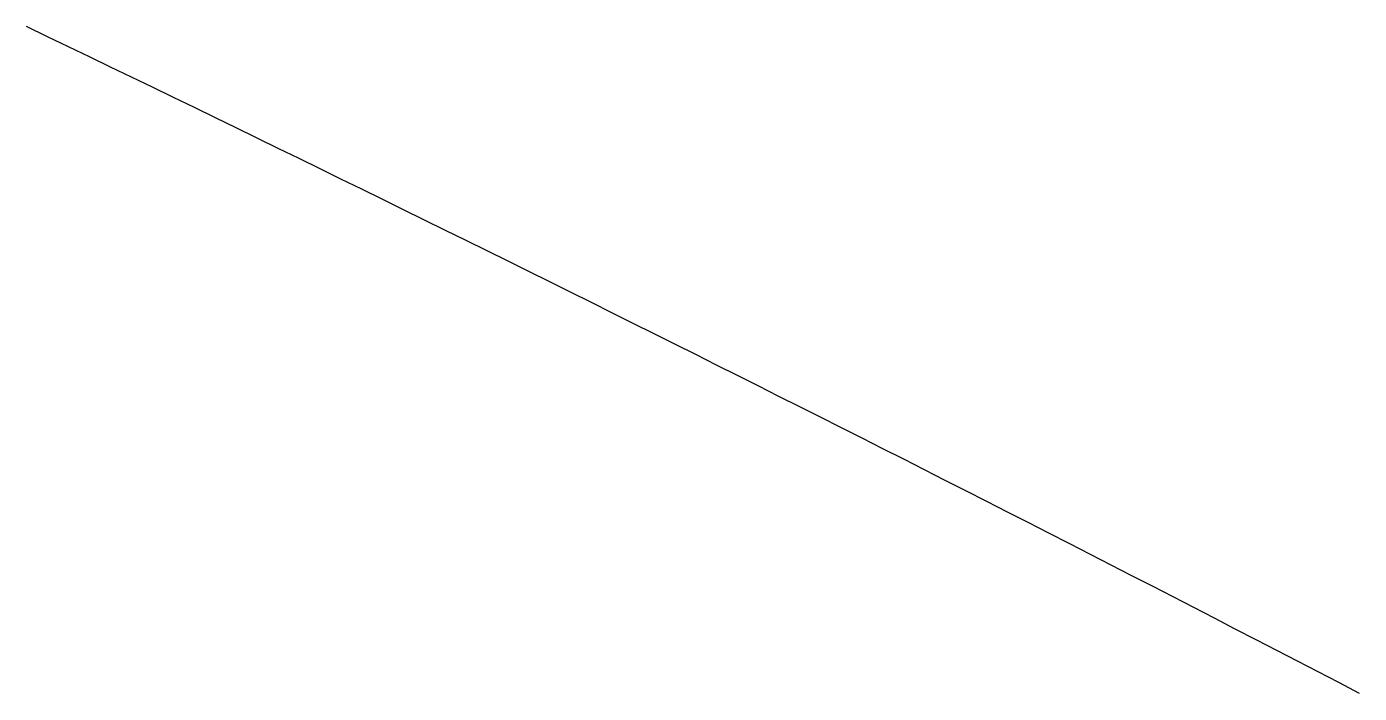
# Model space of a CAD drawing. Header units: millimetres. Extents: x 1146 to 1393, y 435 to 558.
import ezdxf

# ---------------------------------------------------------------- set-up
doc = ezdxf.new("R2010")
doc.units = ezdxf.units.MM
doc.layers.add('INNEN', color=1, linetype='Continuous')

msp = doc.modelspace()

# ---------------------------------------------------------------- linework, layer by layer
at = {"layer": 'INNEN'}
msp.add_arc((-2531.884102, -7104.475648), 8499.830317, 62.501117, 64.360953, dxfattribs=at)

doc.saveas('drawing.dxf')
